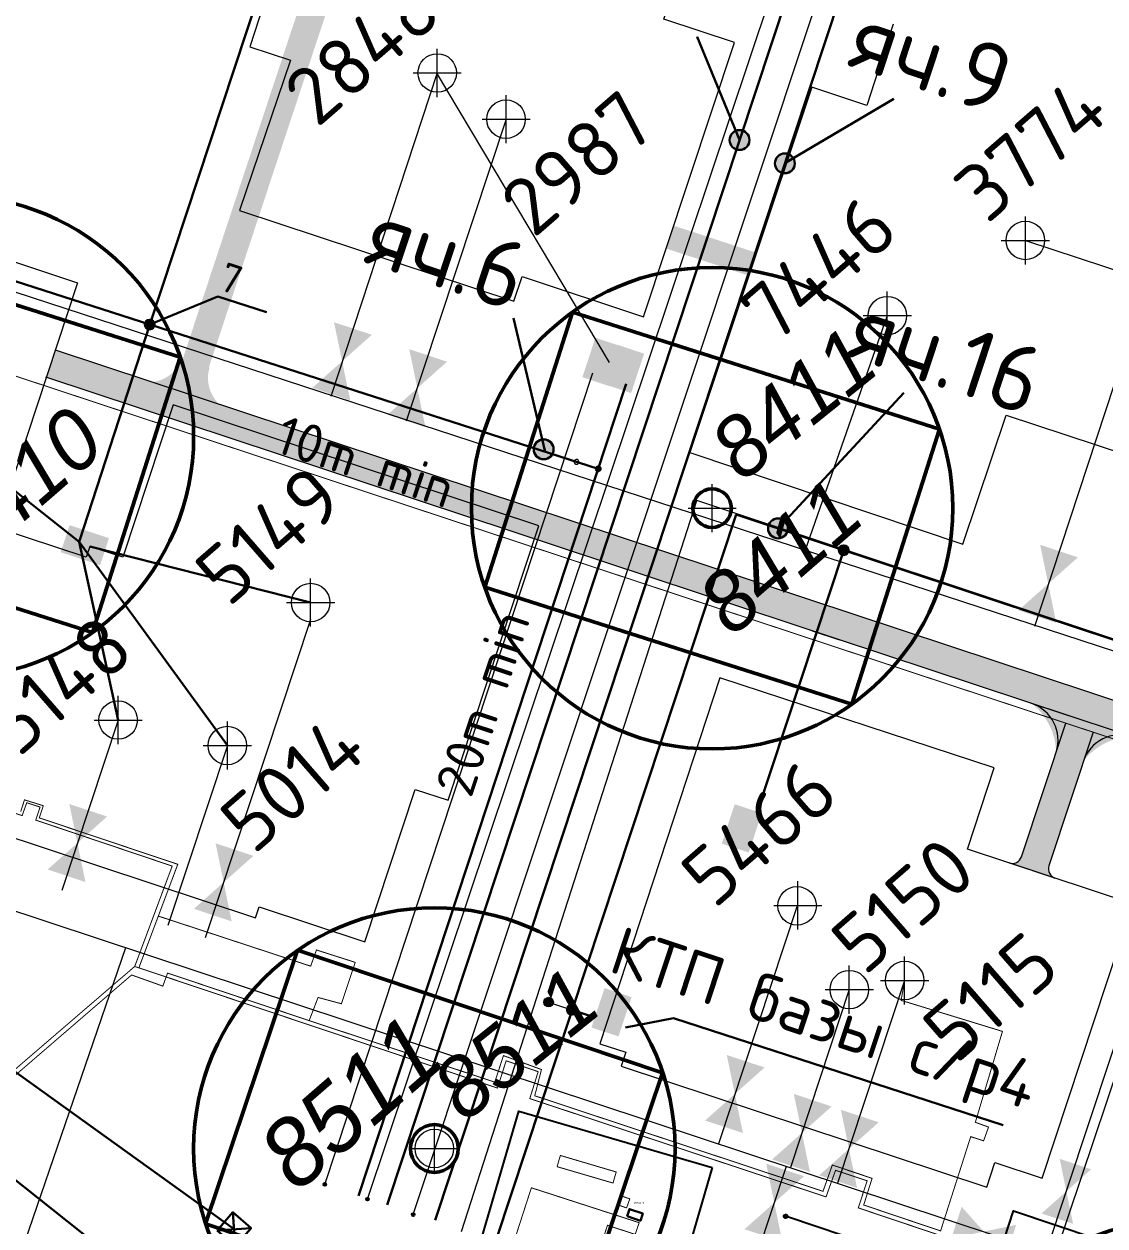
# Model space of a CAD drawing. Header units: millimetres. Extents: x 519 to 9564855, y -810 to 5021775.
# Drawn here: x 9541739.8 to 9541964.3, y 4998016.9 to 4998266.6 of the extents above; entities that cross this region are included whole.
import ezdxf

# ---------------------------------------------------------------- set-up
doc = ezdxf.new("R2010")
doc.units = ezdxf.units.MM
doc.header["$LTSCALE"] = 2
doc.header["$MEASUREMENT"] = 0
doc.header["$PDMODE"] = 2
doc.header["$PDSIZE"] = 5
doc.linetypes.add('1', pattern=[0])
for name, color, linetype, lineweight in [('200 скв. на 2010 год', 61, 'Continuous', 0), ('PPLINE_GAS', 4, 'GAS_LINE', 30), ('Stage 11.Object 2.Frame&Text', 26, 'Continuous', 53), ('WELLS(drilled after 2000y)', 6, 'Continuous', 40), ('Скважины на 2022 год', 60, 'Continuous', 13), ('Скважины на 2026', 222, 'Continuous', 50), ('Скважины на 2026 доп.', 222, 'Continuous', 50), ('точка', 252, 'Continuous', 9), ('Электро', 1, 'Continuous', 30), ('Электроснаб', 1, 'Continuous', 18), ('Электроснабжене', 1, 'Continuous', 18)]:
    doc.layers.add(name, color=color, linetype=linetype, lineweight=lineweight)
for name, color, linetype in [('Existing roads', 41, 'Continuous'), ('new 100 wells', 131, 'Continuous'), ('OilColl&Flowlines', 3, 'Continuous'), ('Stage 12 wells.Text&Frame', 52, 'Continuous'), ('Stage8 wlls text', 7, 'Continuous'), ('ВЛ', 1, 'Continuous'), ('Газ', 4, 'GAS_LINE'), ('Оборудование', 250, 'Continuous'), ('ограждение', 55, 'Continuous'), ('ситуация', 7, 'Continuous'), ('Скважины - Конфликты наземки', 92, 'Continuous'), ('Скважины на 2013 год.', 21, '1'), ('Скважины на 2015 год', 7, 'Continuous')]:
    doc.layers.add(name, color=color, linetype=linetype)
doc.styles.add('92051501$0$STANDARD', font='simplex.shx')
doc.styles.add('Elect', font='isocpeur.ttf')
doc.styles.add('GeoApp', font='', dxfattribs={"height": 1})
doc.styles.add('Line_GUGK', font='')
doc.styles.get("Standard").update_dxf_attribs({"font": 'isocpeur.ttf', "width": 0.5})
doc.styles.add('style1', font='italicc.shx', dxfattribs={"height": 0.5})
doc.styles.get('GeoApp').set_extended_font_data('D431', italic=True)
doc.styles.get('Line_GUGK').set_extended_font_data('Bm431', italic=True)
doc.linetypes.add('FENCELINE1', pattern='A,6.35,-2.54,[133,ltypeshp.shx,S=2.54,R=0,X=-2.54,Y=0],-2.54,25.4', length=36.83)
doc.linetypes.add('g5_121_g', pattern='A,4,-0.4,["Г",GeoApp,S=1,R=0,X=0,Y=-0.5],-1.2,12', length=17.6)
doc.linetypes.add('GAS_LINE', pattern='A,0.5,-0.2,["G",92051501$0$STANDARD,S=0.1,R=0,X=-0.1,Y=-0.05],-0.05', length=0.75)
doc.linetypes.add('WTR_LINE', pattern='A,0.5,-0.2,["W",92051501$0$STANDARD,S=0.1,R=0,X=-0.1,Y=-0.05],-0.05', length=0.75)

# ---------------------------------------------------------------- blocks, each defined once
blk = doc.blocks.new('92051501$0$VALVE')
at = {"layer": 'OilColl&Flowlines'}
for points in [[(-5.97, -3.45), (-5.97, 3.45), (0, 0)], [(5.97, -3.45), (0, 0), (5.97, 3.45)]]:
    blk.add_solid(points, dxfattribs=at)
blk = doc.blocks.new('41')
at = {"color": 0, "linetype": 'Continuous'}
for p, q in [((-0.5, 0), (-0.48, 0.13)), ((-0.48, -0.13), (-0.5, 0)), ((-0.48, 0.13), (-0.43, 0.25)), ((-0.43, 0.25), (-0.35, 0.35)), ((-0.35, 0.35), (-0.25, 0.43)), ((-0.25, 0.43), (-0.13, 0.48)), ((-0.13, 0.48), (0, 0.5)), ((0, 0.5), (0.13, 0.48)), ((0.13, 0.48), (0.25, 0.43)), ((0.25, 0.43), (0.35, 0.35)), ((0.35, 0.35), (0.43, 0.25)), ((0.43, 0.25), (0.48, 0.13)), ((0.48, 0.13), (0.5, 0)), ((0.5, 0), (0.48, -0.13)), ((-0.43, -0.25), (-0.48, -0.13)), ((-0.35, -0.35), (-0.43, -0.25)), ((-0.25, -0.43), (-0.35, -0.35)), ((-0.13, -0.48), (-0.25, -0.43)), ((0, -0.5), (-0.13, -0.48)), ((0.13, -0.48), (0, -0.5)), ((0.25, -0.43), (0.13, -0.48)), ((0.35, -0.35), (0.25, -0.43)), ((0.43, -0.25), (0.35, -0.35)), ((0.48, -0.13), (0.43, -0.25))]:
    blk.add_line(p, q, dxfattribs=at)

msp = doc.modelspace()

# ---------------------------------------------------------------- hatches: boundary and pattern name
at = {"layer": 'Existing roads', "lineweight": 0}
h = msp.add_hatch(color=256, dxfattribs=at)
edge = h.paths.add_edge_path(flags=16)
edge.add_line((9542915.00048, 4997805.77889), (9542915.82838, 4997805.50495))
edge = h.paths.add_edge_path(flags=16)
edge.add_line((9542915.0804, 4997806.02041), (9542916.50414, 4997805.54932))
edge = h.paths.add_edge_path(flags=17)
edge.add_line((9542915.16031, 4997806.26193), (9542916.96364, 4997805.66524))
edge = h.paths.add_edge_path(flags=17)
edge.add_line((9542915.24023, 4997806.50345), (9542917.32836, 4997805.81252))
edge = h.paths.add_edge_path(flags=17)
edge.add_line((9542915.32014, 4997806.74496), (9542917.63357, 4997805.97949))
edge = h.paths.add_edge_path(flags=17)
edge.add_line((9542915.40006, 4997806.98648), (9542917.89543, 4997806.16081))
edge = h.paths.add_edge_path(flags=17)
edge.add_line((9542915.47997, 4997807.228), (9542918.12293, 4997806.3535))
edge = h.paths.add_edge_path(flags=17)
edge.add_line((9542915.55988, 4997807.46952), (9542918.32156, 4997806.55573))
edge = h.paths.add_edge_path(flags=17)
edge.add_line((9542915.6398, 4997807.71104), (9542918.49494, 4997806.76633))
edge = h.paths.add_edge_path(flags=17)
edge.add_line((9542915.71971, 4997807.95256), (9542918.64549, 4997806.98447))
edge = h.paths.add_edge_path(flags=17)
edge.add_line((9542915.79963, 4997808.19408), (9542918.77483, 4997807.20964))
edge = h.paths.add_edge_path(flags=17)
edge.add_line((9542915.87954, 4997808.4356), (9542918.88401, 4997807.44147))
edge = h.paths.add_edge_path(flags=17)
edge.add_line((9542916.09053, 4997811.84928), (9542916.91843, 4997811.57535))
edge = h.paths.add_edge_path(flags=17)
edge.add_line((9542915.41477, 4997811.80492), (9542916.83851, 4997811.33383))
edge = h.paths.add_edge_path(flags=17)
edge.add_line((9542914.95527, 4997811.689), (9542916.7586, 4997811.09231))
edge = h.paths.add_edge_path(flags=16)
edge.add_line((9542914.59055, 4997811.54171), (9542916.67869, 4997810.85079))
edge = h.paths.add_edge_path(flags=17)
edge.add_line((9542914.28535, 4997811.37474), (9542916.59877, 4997810.60927))
edge = h.paths.add_edge_path(flags=16)
edge.add_line((9542914.02348, 4997811.19343), (9542916.51886, 4997810.36775))
edge = h.paths.add_edge_path(flags=16)
edge.add_line((9542913.79599, 4997811.00074), (9542916.43894, 4997810.12623))
edge = h.paths.add_edge_path(flags=16)
edge.add_line((9542913.59735, 4997810.7985), (9542916.35903, 4997809.88471))
edge = h.paths.add_edge_path(flags=17)
edge.add_line((9542913.42397, 4997810.58791), (9542916.27911, 4997809.64319))
edge = h.paths.add_edge_path(flags=17)
edge.add_line((9542913.27342, 4997810.36976), (9542916.1992, 4997809.40167))
edge = h.paths.add_edge_path(flags=17)
edge.add_line((9542913.14408, 4997810.1446), (9542916.11928, 4997809.16016))
edge = h.paths.add_edge_path(flags=17)
edge.add_line((9542913.0349, 4997809.91276), (9542916.03937, 4997808.91864))
edge = h.paths.add_edge_path(flags=16)
edge.add_line((9542912.9453, 4997809.67445), (9542918.97361, 4997807.67979))
edge = h.paths.add_edge_path(flags=0)
edge.add_line((9542912.9453, 4997809.67445), (9542918.97361, 4997807.67979))
edge = h.paths.add_edge_path(flags=17)
edge.add_line((9542916.95679, 4997811.69128), (9542914.96213, 4997805.66296))
edge = h.paths.add_edge_path()
edge.add_arc((9542915.95946, 4997808.67712), 3.17487, 0, 360)
h.paths.add_polyline_path([(9541621.30331, 4998240.21534), (9541619.40682, 4998234.52294), (9541668.34915, 4998218.3288), (9541670.24564, 4998224.02121)])
edge = h.paths.add_edge_path()
edge.add_line((9541543.45632, 4998259.65358), (9541545.35281, 4998265.34598))
edge.add_line((9541545.35281, 4998265.34598), (9539882.1273, 4998815.67717))
edge.add_arc((9539884.64036, 4998823.2722), 8, 161.691556, 251.691556, ccw=False)
edge.add_line((9539877.04533, 4998825.78526), (9539870.13442, 4998804.89892))
edge.add_arc((9539877.72945, 4998802.38586), 8, 71.691556, 161.691556, ccw=False)
edge.add_line((9539880.24251, 4998809.9809), (9541543.45632, 4998259.65358))
h.paths.add_polyline_path([(9542731.24197, 4997866.63683), (9542733.13846, 4997872.32923), (9541746.19614, 4998198.89057), (9541744.29964, 4998193.19816)])
edge = h.paths.add_edge_path()
edge.add_line((9542910.0184, 4997814.64503), (9542909.36398, 4997812.66899))
edge.add_line((9542909.36398, 4997812.66899), (9542916.00503, 4997810.46964))
edge.add_arc((9542908.97287, 4997822.57537), 14, 300.1520949, 341.6915561)
edge.add_line((9542922.26418, 4997818.17752), (9542982.04609, 4997998.85197))
edge.add_arc((9542983.94484, 4997998.22371), 2, 71.691556, 161.6915561, ccw=False)
edge.add_line((9542984.57311, 4998000.12246), (9542975.07709, 4998003.26452))
edge.add_arc((9542974.44884, 4998001.36581), 1.99996, -18.3072492, 71.6915562, ccw=False)
edge.add_line((9542976.34757, 4998000.73759), (9542916.56564, 4997820.06306))
edge.add_arc((9542908.97061, 4997822.57612), 8, 277.5258796, 341.691556, ccw=False)
h.paths.add_polyline_path([(9542831.9304, 4997833.32085), (9542833.8167, 4997839.01663), (9542809.08896, 4997847.19859), (9542807.19247, 4997841.50618)])
h = msp.add_hatch(color=256, dxfattribs=at)
h.paths.add_polyline_path([(9541621.30331, 4998240.21534), (9541619.40682, 4998234.52294), (9541668.34915, 4998218.3288), (9541670.24564, 4998224.02121)])
edge = h.paths.add_edge_path()
edge.add_line((9541543.45632, 4998259.65358), (9541545.35281, 4998265.34598))
edge.add_line((9541545.35281, 4998265.34598), (9539882.1273, 4998815.67717))
edge.add_arc((9539884.64036, 4998823.2722), 8, 161.691556, 251.6915561, ccw=False)
edge.add_line((9539877.04533, 4998825.78526), (9539870.13442, 4998804.89892))
edge.add_arc((9539877.72945, 4998802.38586), 8, 71.6915559, 161.691556, ccw=False)
edge.add_line((9539880.24251, 4998809.9809), (9541543.45632, 4998259.65358))
h.paths.add_polyline_path([(9542731.24197, 4997866.63683), (9542733.13846, 4997872.32923), (9541746.19614, 4998198.89057), (9541744.29964, 4998193.19816)])
edge = h.paths.add_edge_path()
edge.add_line((9542974.97868, 4997977.49268), (9542969.28014, 4997979.37822))
edge.add_line((9542969.28014, 4997979.37822), (9542916.56564, 4997820.06306))
edge.add_arc((9542908.97061, 4997822.57612), 8, 251.691556, 341.691556, ccw=False)
edge.add_line((9542906.45755, 4997814.98109), (9542809.08896, 4997847.19859))
edge.add_line((9542809.08896, 4997847.19859), (9542807.19247, 4997841.50618))
edge.add_line((9542807.19247, 4997841.50618), (9542904.57502, 4997809.28406))
edge.add_arc((9542908.97287, 4997822.57537), 14, 251.691556, 341.6915561)
edge.add_line((9542922.26418, 4997818.17752), (9542974.97868, 4997977.49268))
msp.add_hatch(color=256, dxfattribs=at).paths.add_polyline_path([(9541783.11889, 4998185.92781, -0.406846034), (9541778.2974, 4998195.22385), (9541772.59659, 4998197.11014, -0.406846034), (9541763.18193, 4998192.52459)])
h = msp.add_hatch(color=256, dxfattribs=at)
edge = h.paths.add_edge_path()
edge.add_line((9541944.42838, 4998092.32263), (9541953.92439, 4998089.18057))
edge.add_arc((9541954.60417, 4998091.11387), 2.04932, 177.1038114, 250.6276429, ccw=False)
edge.add_line((9541952.55746, 4998091.21741), (9541959.84827, 4998113.45047))
edge.add_arc((9541970.0886, 4998105.7148), 12.83375, 90.7911579, 142.9321598, ccw=False)
edge.add_line((9541969.9114, 4998118.54732), (9541949.02279, 4998125.45898))
edge.add_arc((9541941.01294, 4998115.04234), 13.14018, 1.2818549, 52.4415921, ccw=False)
edge.add_line((9541954.14982, 4998115.3363), (9541946.74593, 4998093.11082))
edge.add_arc((9541945.05621, 4998094.2779), 2.05359, 252.1983936, 325.3673813, ccw=False)
at = {"layer": 'ситуация'}
msp.add_hatch(color=256, dxfattribs=at).paths.add_polyline_path([(9541802.29629, 4998025.53911, 1), (9541802.2398, 4998025.5393, 1)])
at = {"layer": 'Электро'}
h = msp.add_hatch(color=256, dxfattribs=at)
edge = h.paths.add_edge_path()
edge.add_arc((9541888.40049, 4998242.46697), 2.06767, 0, 360)
h = msp.add_hatch(color=256, dxfattribs=at)
edge = h.paths.add_edge_path()
edge.add_arc((9541897.81793, 4998237.62056), 2.06767, 0, 360)
h = msp.add_hatch(color=256, dxfattribs=at)
edge = h.paths.add_edge_path()
edge.add_arc((9541765.86577, 4998204.14707), 1, 0, 360)
for points in [[(9541860.26491, 4998191.77261), (9541865.87714, 4998189.91562), (9541868.58437, 4998198.09748), (9541862.97213, 4998199.95447)], [(9541884.70021, 4998096.32728), (9541890.31244, 4998094.47029), (9541893.01967, 4998102.65215), (9541887.40744, 4998104.50914)], [(9541857.64476, 4998058.128), (9541863.25699, 4998056.27102), (9541865.96422, 4998064.45288), (9541860.35199, 4998066.30986)]]:
    msp.add_hatch(color=256, dxfattribs=at).paths.add_polyline_path(points)
h = msp.add_hatch(color=256, dxfattribs=at)
edge = h.paths.add_edge_path()
edge.add_arc((9541847.71456, 4998178.23236), 2.06767, 0, 360)
h = msp.add_hatch(color=256, dxfattribs=at)
edge = h.paths.add_edge_path()
edge.add_arc((9541896.39145, 4998161.80331), 2.06767, 0, 360)
at = {"layer": 'Электро', "ltscale": 0.5}
msp.add_hatch(color=256, dxfattribs=at).paths.add_polyline_path([(9541755.5585, 4998154.1574), (9541757.41549, 4998159.76964), (9541749.23363, 4998162.47686), (9541747.37664, 4998156.86463)])
at = {"layer": 'Электро'}
h = msp.add_hatch(color=256, dxfattribs=at)
edge = h.paths.add_edge_path()
edge.add_arc((9541910.03132, 4998157.27035), 1, 0, 360)
h = msp.add_hatch(color=256, dxfattribs=at)
edge = h.paths.add_edge_path()
edge.add_arc((9541853.5957, 4998061.83597), 1, 0, 360)
at = {"layer": 'Электроснаб', "lineweight": 0}
h = msp.add_hatch(color=1, dxfattribs=at)
edge = h.paths.add_edge_path()
edge.add_arc((9541888.40049, 4998242.46697), 2.06767, 0, 360)
h = msp.add_hatch(color=1, dxfattribs=at)
edge = h.paths.add_edge_path()
edge.add_arc((9541897.81793, 4998237.62056), 2.06767, 0, 360)
h = msp.add_hatch(color=1, dxfattribs=at)
edge = h.paths.add_edge_path()
edge.add_arc((9541765.86577, 4998204.14707), 1, 0, 360)
for points in [[(9541855.74478, 4998193.21345), (9541861.35702, 4998191.35647), (9541864.06425, 4998199.53833), (9541858.45201, 4998201.39531)], [(9541884.70021, 4998096.32728), (9541890.31244, 4998094.47029), (9541893.01967, 4998102.65215), (9541887.40744, 4998104.50914)], [(9541857.64476, 4998058.128), (9541863.25699, 4998056.27102), (9541865.96422, 4998064.45288), (9541860.35199, 4998066.30986)]]:
    msp.add_hatch(color=1, dxfattribs=at).paths.add_polyline_path(points)
h = msp.add_hatch(color=1, dxfattribs=at)
edge = h.paths.add_edge_path()
edge.add_arc((9541847.71456, 4998178.23236), 2.06767, 0, 360)
h = msp.add_hatch(color=1, dxfattribs=at)
edge = h.paths.add_edge_path()
edge.add_arc((9541896.39145, 4998161.80331), 2.06767, 0, 360)
at = {"layer": 'Электроснаб', "lineweight": 0, "ltscale": 0.5}
msp.add_hatch(color=1, dxfattribs=at).paths.add_polyline_path([(9541755.5585, 4998154.1574), (9541757.41549, 4998159.76964), (9541749.23363, 4998162.47686), (9541747.37664, 4998156.86463)])
at = {"layer": 'Электроснаб', "lineweight": 0}
h = msp.add_hatch(color=1, dxfattribs=at)
edge = h.paths.add_edge_path()
edge.add_arc((9541910.03132, 4998157.27035), 1, 0, 360)
h = msp.add_hatch(color=1, dxfattribs=at)
edge = h.paths.add_edge_path()
edge.add_arc((9541848.72401, 4998063.40155), 1, 0, 360)
at = {"layer": 'Электроснабжене', "lineweight": 0}
h = msp.add_hatch(color=1, dxfattribs=at)
edge = h.paths.add_edge_path()
edge.add_arc((9541888.40049, 4998242.46697), 2.06767, 0, 360)
h = msp.add_hatch(color=1, dxfattribs=at)
edge = h.paths.add_edge_path()
edge.add_arc((9541897.81793, 4998237.62056), 2.06767, 0, 360)
h = msp.add_hatch(color=1, dxfattribs=at)
edge = h.paths.add_edge_path()
edge.add_arc((9541765.86577, 4998204.14707), 1, 0, 360)
for points in [[(9541855.74478, 4998193.21345), (9541861.35702, 4998191.35647), (9541864.06425, 4998199.53833), (9541858.45201, 4998201.39531)], [(9541884.70021, 4998096.32728), (9541890.31244, 4998094.47029), (9541893.01967, 4998102.65215), (9541887.40744, 4998104.50914)], [(9541857.64476, 4998058.128), (9541863.25699, 4998056.27102), (9541865.96422, 4998064.45288), (9541860.35199, 4998066.30986)]]:
    msp.add_hatch(color=1, dxfattribs=at).paths.add_polyline_path(points)
h = msp.add_hatch(color=1, dxfattribs=at)
edge = h.paths.add_edge_path()
edge.add_arc((9541847.71456, 4998178.23236), 2.06767, 0, 360)
h = msp.add_hatch(color=1, dxfattribs=at)
edge = h.paths.add_edge_path()
edge.add_arc((9541896.39145, 4998161.80331), 2.06767, 0, 360)
at = {"layer": 'Электроснабжене', "lineweight": 0, "ltscale": 0.5}
msp.add_hatch(color=1, dxfattribs=at).paths.add_polyline_path([(9541755.5585, 4998154.1574), (9541757.41549, 4998159.76964), (9541749.23363, 4998162.47686), (9541747.37664, 4998156.86463)])
at = {"layer": 'Электроснабжене', "lineweight": 0}
h = msp.add_hatch(color=1, dxfattribs=at)
edge = h.paths.add_edge_path()
edge.add_arc((9541910.03132, 4998157.27035), 1, 0, 360)
h = msp.add_hatch(color=1, dxfattribs=at)
edge = h.paths.add_edge_path()
edge.add_arc((9541848.72401, 4998063.40155), 1, 0, 360)

# ---------------------------------------------------------------- linework, layer by layer
at = {"color": 5, "linetype": 'WTR_LINE', "lineweight": 0, "ltscale": 20, "const_width": 0.2}
msp.add_lwpolyline([(9540467.06099, 4998613.38589), (9542159.40868, 4998054.19781), (9542106.63165, 4997892.59541)], dxfattribs=at)
at = {"layer": '200 скв. на 2010 год', "linetype": 'ByBlock', "lineweight": 0, "ltscale": 80}
msp.add_line((9541903.49116, 4998140.52457), (9541909.1897, 4998138.63903), dxfattribs=at)
at = {"layer": 'Existing roads', "color": 3, "linetype": 'ByBlock', "lineweight": 0, "ltscale": 80}
for p, q in [((9541825.6, 4998256.4), (9541803.48112, 4998189.20591)), ((9541839.9, 4998246.8), (9541819.1484, 4998184.08397)), ((9541971.5, 4998207.8), (9541949.64869, 4998141.42082)), ((9541782, 4998116.7), (9541769.62694, 4998079.30581)), ((9541728.40921, 4997979.97728), (9541760.87956, 4998074.72339)), ((9541922.7, 4998067.9), (9541908.76664, 4998025.79023))]:
    msp.add_line(p, q, dxfattribs=at)
at = {"layer": 'Existing roads', "lineweight": 0}
for p, q in [((9541969.95636, 4998118.53244), (9541949.06775, 4998125.4441)), ((9541953.92439, 4998089.18057), (9541944.42838, 4998092.32263))]:
    msp.add_line(p, q, dxfattribs=at)
at = {"layer": 'Existing roads', "lineweight": 0, "flags": 128}
for points, const_width in [([(9541775.45219, 4998196.13159), (9541835.35665, 4998377.17644)], 5.7), ([(9541873.94367, 4998222.30221), (9541891.04951, 4998216.70792)], 5)]:
    msp.add_lwpolyline(points, dxfattribs=dict(at, const_width=const_width))
for points in [[(9541746.19614, 4998198.89057), (9542733.13846, 4997872.32923)], [(9542731.24197, 4997866.63683), (9541744.29964, 4998193.19816)]]:
    msp.add_lwpolyline(points, dxfattribs=at)
for points in [[(9541944.42838, 4998092.32263, 0.414213562), (9541946.9554, 4998093.59313), (9541956.15006, 4998121.38148)], [(9541961.8486, 4998119.49594), (9541952.65391, 4998091.7075, 0.414207454), (9541953.92439, 4998089.18057)]]:
    msp.add_lwpolyline(points, format="xyb", dxfattribs=at)
at = {"layer": 'Existing roads', "lineweight": 0}
for centre, start, end in [((9541946.55469, 4998117.84907), 341.691556, 71.691556), ((9541967.4433, 4998110.93741), 71.6915561, 161.691556)]:
    msp.add_arc(centre, 8, start, end, dxfattribs=at)
at = {"layer": 'new 100 wells', "color": 0, "linetype": 'ByBlock', "lineweight": 0}
for points in [[(9541752.68859, 4998155.79976), (9541733.91002, 4998162.01324)], [(9541728.71328, 4998156.94548), (9541711.88202, 4998106.0776), (9541787.86254, 4998080.93702), (9541788.61141, 4998083.20025)]]:
    msp.add_lwpolyline(points, dxfattribs=at)
msp.add_circle((9541759.3, 4998122), 4, dxfattribs=at)
msp.add_point((9541759.3, 4998122), dxfattribs=at)
at = {"layer": 'OilColl&Flowlines', "lineweight": 0}
for p, q in [((9540842.41777, 4998378.62576), (9542254.31336, 4997911.45509)), ((9541952.10881, 4998011.4491), (9542072.5806, 4998375.54211)), ((9541799.30262, 4998142.90274), (9541777.40769, 4998076.73131)), ((9541759.3, 4998122), (9541747.58633, 4998086.59865)), ((9541911.2, 4998066), (9541898.96809, 4998029.0324))]:
    msp.add_line(p, q, dxfattribs=at)
for points in [[(9541812.01672, 4998202.01948, 0), (9541805.8367, 4998196.51491, 0), (9541804.15961, 4998204.61925, 0)], [(9541827.64373, 4998196.43, 0), (9541821.46371, 4998190.92544, 0), (9541819.78662, 4998199.02978, 0)], [(9541807.51378, 4998188.41057, 0), (9541799.65667, 4998191.01034, 0), (9541805.8367, 4998196.51491, 0)], [(9541823.14079, 4998182.82109, 0), (9541815.28368, 4998185.42087, 0), (9541821.46371, 4998190.92544, 0)], [(9541958.69901, 4998155.79118), (9541952.51899, 4998150.28662), (9541950.8419, 4998158.39096)], [(9541954.19607, 4998142.18228), (9541946.33896, 4998144.78205), (9541952.51899, 4998150.28662)], [(9541757.02587, 4998101.95421), (9541750.84585, 4998096.44965), (9541749.16877, 4998104.55399)], [(9541752.52293, 4998088.34531), (9541744.66583, 4998090.94508), (9541750.84585, 4998096.44965)], [(9541787.41042, 4998093.78896), (9541781.2304, 4998088.2844), (9541779.55331, 4998096.38874)], [(9541782.90748, 4998080.18006), (9541775.05037, 4998082.77983), (9541781.2304, 4998088.2844)], [(9541893.60322, 4998049.82573), (9541887.4232, 4998044.32116), (9541885.74612, 4998052.4255)], [(9541889.10028, 4998036.21682), (9541881.24318, 4998038.8166), (9541887.4232, 4998044.32116)], [(9541907.53018, 4998041.73612), (9541901.35016, 4998036.23155), (9541899.67308, 4998044.33589)], [(9541917.31241, 4998038.44461), (9541911.13238, 4998032.94004), (9541909.4553, 4998041.04438)], [(9541903.02724, 4998028.12721), (9541895.17013, 4998030.72699), (9541901.35016, 4998036.23155)], [(9541912.80947, 4998024.8357), (9541904.95236, 4998027.43547), (9541911.13238, 4998032.94004)], [(9541954.89676, 4998030.85229), (9541961.44435, 4998028.68581), (9541956.29433, 4998024.09867)], [(9541901.80085, 4998027.2435), (9541895.62082, 4998021.73893), (9541893.94374, 4998029.84327)], [(9541957.6919, 4998017.34506), (9541951.14431, 4998019.51153), (9541956.29433, 4998024.09867)], [(9541897.29791, 4998013.63459), (9541889.4408, 4998016.23436), (9541895.62082, 4998021.73893)]]:
    msp.add_solid(points, dxfattribs=at)
at = {"layer": 'PPLINE_GAS', "color": 4, "linetype": 'GAS_LINE', "lineweight": 0, "ltscale": 25}
msp.add_line((9542091.36678, 4998420.58592), (9541951.37597, 4998003.12532, 0.03462), dxfattribs=at)
at = {"layer": 'PPLINE_GAS', "linetype": 'g5_121_g', "lineweight": -2, "const_width": 0.2}
msp.add_lwpolyline([(9537831.81227, 4999146.8258), (9537916.7796, 4999124.87094), (9539818.92763, 4998812.07021), (9541254.47752, 4998655.71676), (9542078.75562, 4998382.97871), (9541951.37597, 4998003.12532)], dxfattribs=at)
at = {"layer": 'Stage 11.Object 2.Frame&Text', "color": 0, "linetype": 'ByBlock', "lineweight": 0}
msp.add_lwpolyline([(9541843.21308, 4998214.09161), (9541868.46255, 4998205.73701), (9541887.31798, 4998262.72241), (9541872.66937, 4998267.56937)], dxfattribs=at)
msp.add_circle((9541839.9, 4998246.8), 4, dxfattribs=at)
msp.add_point((9541839.9, 4998246.8), dxfattribs=at)
at = {"layer": 'Stage 12 wells.Text&Frame', "color": 0, "linetype": 'ByBlock', "lineweight": 0}
for points in [[(9541795.14195, 4998259.08188), (9541795.14195, 4998259.08188), (9541795.14195, 4998259.08188), (9541784.53701, 4998227.83745), (9541841.52241, 4998208.98202), (9541843.21308, 4998214.09161)], [(9541943.81176, 4998185.34938), (9542000.06255, 4998166.73701), (9542018.91798, 4998223.72241), (9542013.98657, 4998225.35412)], [(9541788.61141, 4998083.20025), (9541810.56255, 4998075.93701), (9541821.03768, 4998107.59524)], [(9541941.46399, 4998030.07918), (9541951.26255, 4998026.83701), (9541970.11798, 4998083.82241), (9541935.7865, 4998095.18207)]]:
    msp.add_lwpolyline(points, dxfattribs=at)
at = {"layer": 'Stage 12 wells.Text&Frame', "color": 0, "lineweight": 0}
msp.add_lwpolyline([(9541760.26232, 4998155.80476), (9541753.43745, 4998158.06299), (9541752.68859, 4998155.79976)], dxfattribs=at)
at = {"layer": 'Stage 12 wells.Text&Frame', "color": 0, "linetype": 'ByBlock', "lineweight": 0}
for centre in [(9541825.6, 4998256.4), (9541782, 4998116.7), (9541922.7, 4998067.9)]:
    msp.add_circle(centre, 4, dxfattribs=at)
for p in [(9541825.6, 4998256.4), (9541782, 4998116.7), (9541922.7, 4998067.9)]:
    msp.add_point(p, dxfattribs=at)
at = {"layer": 'Stage8 wlls text', "color": 0, "linetype": 'ByBlock', "lineweight": 0}
msp.add_lwpolyline([(9541821.03768, 4998107.59524), (9541827.86254, 4998105.33702), (9541846.71798, 4998162.32241), (9541770.73745, 4998187.46299), (9541760.26232, 4998155.80476)], dxfattribs=at)
msp.add_circle((9541799.3, 4998146.4), 4, dxfattribs=at)
msp.add_point((9541799.3, 4998146.4), dxfattribs=at)
at = {"layer": 'WELLS(drilled after 2000y)', "color": 6, "lineweight": 0, "const_width": 0.2}
for points in [[(9541762.758, 4998070.816), (9541770.544, 4998091.663), (9541742.195, 4998101.209), (9541743.08601, 4998103.92181), (9541740.327, 4998104.828), (9541739.378, 4998102.155), (9541699.05, 4998115.529), (9541699.94697, 4998118.40061), (9541697.09, 4998119.293), (9541696.23, 4998116.636), (9541656.34, 4998129.852), (9541657.20402, 4998132.65659), (9541654.343, 4998133.538), (9541653.481, 4998130.843), (9541623.169, 4998140.891), (9541625.93, 4998149.407), (9541628.191, 4998148.762), (9541629.967, 4998154.328), (9541630.33294, 4998156.25028), (9541628.39278, 4998156.73587)], [(9541739.06302, 4998102.97554), (9541739.86478, 4998105.41833), (9541743.76501, 4998104.20006), (9541742.93619, 4998101.67659), (9541771.70067, 4998092.02977), (9541763.61751, 4998070.52788), (9541762.758, 4998070.816), (9541838.115, 4998045.555), (9541839.912, 4998051.22), (9541846.567, 4998048.958), (9541844.826, 4998043.367), (9541906.37, 4998022.946), (9541908.342, 4998028.467), (9541914.905, 4998026.299), (9541913.071, 4998020.665), (9541980.668, 4997997.94)], [(9541930.16565, 4998015.88339), (9541936.425, 4998035.465), (9541939.10286, 4998034.58779), (9541940.12595, 4998037.4569), (9541937.384, 4998038.438), (9541943.018, 4998057.329), (9541921.959, 4998063.772), (9541922.7, 4998067.9), (9541921.959, 4998063.772), (9541943.018, 4998057.329), (9541937.384, 4998038.438), (9541940.12595, 4998037.4569), (9541939.10286, 4998034.58779), (9541936.425, 4998035.465), (9541930.16565, 4998015.88339), (9541914.193, 4998021.264), (9541915.934, 4998026.808), (9541907.678, 4998029.567), (9541905.739, 4998024.112), (9541845.856, 4998043.956), (9541847.249, 4998049.403), (9541839.357, 4998052.295), (9541837.551, 4998046.787), (9541798.994, 4998059.563), (9541800.842, 4998064.375), (9541805.698, 4998063.068), (9541808.552, 4998071.669), (9541800.506, 4998074.238), (9541799.309, 4998070.876), (9541767.65909, 4998081.27882), (9541767.65909, 4998081.27882), (9541767.65909, 4998081.27882), (9541767.65909, 4998081.27882), (9541767.65909, 4998081.27882), (9541767.65909, 4998081.27882), (9541767.65909, 4998081.27882), (9541767.65909, 4998081.27882)], [(9541762.758, 4998070.816), (9541711.998, 4998027.151)], [(9541798.994, 4998059.563), (9541769.581, 4998069.445), (9541768.59489, 4998066.73087), (9541762.104, 4998069.047), (9541711.999, 4998025.853), (9541708.039, 4998030.409), (9541702.667, 4998025.675), (9541706.554, 4998021.151), (9541683.59, 4998001.299), (9541697.875, 4997984.635), (9541686.974, 4997953.606), (9541689.797, 4997952.485), (9541688.783, 4997949.778), (9541686.02881, 4997950.78203), (9541681.951, 4997939.596), (9541676.09827, 4997935.90278)]]:
    msp.add_lwpolyline(points, dxfattribs=at)
at = {"layer": 'WELLS(drilled after 2000y)', "color": 0, "linetype": 'ByBlock', "lineweight": 0}
msp.add_lwpolyline([(9541864.74506, 4998052.98813), (9541863.78202, 4998050.0776), (9541939.76254, 4998024.93702), (9541941.46399, 4998030.07918)], dxfattribs=at)
msp.add_circle((9541911.2, 4998066), 4, dxfattribs=at)
msp.add_point((9541911.2, 4998066), dxfattribs=at)
at = {"layer": 'ВЛ', "elevation": 16.48595, "flags": 128}
msp.add_lwpolyline([(9541921.56518, 4998010.97135), (9541898.3481, 4998018.78273)], dxfattribs=at)
at = {"layer": 'ВЛ'}
for centre in [(9541802.26805, 4998025.5392, 24.44713), (9541811.1418, 4998022.4791, 24.44713), (9541820.59833, 4998019.26245, 24.44713)]:
    msp.add_circle(centre, 0.3, dxfattribs=at)
msp.add_ellipse((9541897.99268, 4998018.90231, 20.7793), major_axis=(-0.26605, -0.26428), ratio=0.999999994, start_param=5.599621029, end_param=11.882806336, dxfattribs=at)
at = {"layer": 'Газ', "color": 4, "ltscale": 2, "elevation": 0.25497, "flags": 128}
msp.add_lwpolyline([(9541927.83851, 4997967.7155), (9541935.99596, 4997991.29436), (9541945.3219, 4998020.07059), (9541979.74862, 4998008.46612), (9541980.13422, 4998008.30749)], dxfattribs=at)
at = {"layer": 'Оборудование', "color": 0, "linetype": 'Continuous', "lineweight": 30, "elevation": 48.34623}
msp.add_lwpolyline([(9541865.04302, 4998018.9221), (9541867.79497, 4998018.00733), (9541868.28911, 4998019.52912), (9541865.52328, 4998020.40475), (9541865.04302, 4998018.9221)], dxfattribs=at)
at = {"layer": 'ограждение', "color": 252, "linetype": 'FENCELINE1', "ltscale": 0.01}
for points, elevation in [([(9541859.86753, 4997994.83449), (9541831.92194, 4998004.5546), (9541842.54142, 4998040.78951), (9541882.68623, 4998029.07599)], 0.1737), ([(9541882.68623, 4998029.07599), (9541871.55672, 4997990.78883), (9541867.08901, 4997992.30857)], -0.1608)]:
    msp.add_lwpolyline(points, dxfattribs=dict(at, elevation=elevation))
at = {"layer": 'ситуация', "color": 0, "linetype": 'ByBlock', "ltscale": 0.7, "const_width": 0.2}
for points, elevation in [([(9541850.49507, 4998029.2345), (9541851.18196, 4998031.55569), (9541862.78118, 4998028.12324), (9541862.10912, 4998025.82812), (9541850.49359, 4998029.22937)], 48.34623), ([(9541841.2112, 4998012.63735), (9541845.15374, 4998024.84384), (9541867.55179, 4998017.59297), (9541866.71479, 4998015.16989), (9541860.95573, 4998017.04974), (9541857.81895, 4998007.20642), (9541847.96958, 4998010.46221), (9541847.10826, 4998007.58224), (9541841.97203, 4998009.18927), (9541841.78208, 4998009.18927), (9541842.70041, 4998012.15893), (9541841.2112, 4998012.63735)], 24.44713), ([(9541864.937, 4998020.65098), (9541863.019, 4998021.34508), (9541863.68114, 4998023.21674), (9541865.60428, 4998022.53595), (9541864.92386, 4998020.65574)], 48.34623), ([(9541865.04302, 4998018.9221), (9541865.51341, 4998020.40788), (9541868.28249, 4998019.50872), (9541867.79497, 4998018.00733), (9541865.04302, 4998018.9221)], 48.34623)]:
    msp.add_lwpolyline(points, dxfattribs=dict(at, elevation=elevation))
at = {"layer": 'ситуация'}
for centre in [(9541802.26805, 4998025.5392, 24.44713), (9541811.1418, 4998022.4791, 24.44713), (9541820.59833, 4998019.26245, 24.44713)]:
    msp.add_circle(centre, 0.02824, dxfattribs=at)
at = {"layer": 'Скважины - Конфликты наземки', "linetype": 'ByBlock', "lineweight": 0}
for centre in [(9541882.7, 4998166), (9541825, 4998033)]:
    msp.add_circle(centre, 4, dxfattribs=at)
at = {"layer": 'Скважины - Конфликты наземки', "linetype": 'ByBlock', "lineweight": 0, "ltscale": 80}
for p in [(9541882.7, 4998166), (9541825, 4998033)]:
    msp.add_point(p, dxfattribs=at)
at = {"layer": 'Скважины на 2013 год.', "color": 3, "linetype": 'ByBlock', "lineweight": 0, "ltscale": 5}
for p, q in [((9541947.78098, 4998221.6132), (9542014.35914, 4998199.58369)), ((9541900.35663, 4998083.40893), (9541884.00286, 4998033.98412)), ((9541883.10246, 4997983.90559), (9541898.12627, 4998029.31094))]:
    msp.add_line(p, q, dxfattribs=at)
at = {"layer": 'Скважины на 2013 год.', "color": 0, "linetype": 'ByBlock', "lineweight": 0}
for points in [[(9541920.30661, 4998266.54128), (9541920.30661, 4998266.54128), (9541914.80913, 4998249.63123)], [(9541935.7865, 4998095.18207), (9541941.32371, 4998112.07422), (9541884.30874, 4998130.76361), (9541859.38955, 4998054.74365), (9541864.74506, 4998052.98813)]]:
    msp.add_lwpolyline(points, dxfattribs=at)
for centre in [(9541947.78098, 4998221.6132), (9541900.35663, 4998083.40893)]:
    msp.add_circle(centre, 4, dxfattribs=at)
for p in [(9541947.78098, 4998221.6132), (9541900.5, 4998083.5)]:
    msp.add_point(p, dxfattribs=at)
at = {"layer": 'Скважины на 2015 год', "color": 3, "linetype": 'ByBlock', "lineweight": 0, "ltscale": 5}
for p, q in [((9540937.16158, 4998472.42308), (9543594.09496, 4997604.63038, 0)), ((9541919.1, 4998206), (9541902.04616, 4998157.27788, 0))]:
    msp.add_line(p, q, dxfattribs=at)
at = {"layer": 'Скважины на 2015 год', "color": 0, "linetype": 'ByBlock', "lineweight": 0}
for points in [[(9541914.80913, 4998249.63123), (9541903.39271, 4998253.46492), (9541878.07047, 4998177.57519), (9541934.8045, 4998158.52653), (9541943.81176, 4998185.34938)], [(9541658.80088, 4998189.66923), (9541674.93743, 4998238.10383), (9541750.836, 4998212.81733), (9541734.01442, 4998161.9787)]]:
    msp.add_lwpolyline(points, dxfattribs=at)
msp.add_circle((9541919.1, 4998206), 4, dxfattribs=at)
msp.add_point((9541919.1, 4998206), dxfattribs=at)
at = {"layer": 'Скважины на 2022 год', "color": 0, "linetype": 'ByBlock', "lineweight": 0}
msp.add_lwpolyline([(9541872.66937, 4998267.56937), (9541881.31277, 4998294.17102), (9541805.22825, 4998318.89238), (9541786.68723, 4998261.82898), (9541795.14195, 4998259.08188)], dxfattribs=at)
at = {"layer": 'Скважины на 2026', "linetype": 'ByBlock', "ltscale": 50}
for points in [[(9541677.77913, 4998164.46257), (9541754.00178, 4998140.17044), (9541772.22087, 4998197.33743), (9541695.99822, 4998221.62956)], [(9541835.47913, 4998149.56257), (9541911.70178, 4998125.27044), (9541929.92087, 4998182.43743), (9541853.69822, 4998206.72956)]]:
    msp.add_lwpolyline(points, close=True, dxfattribs=at)
for centre in [(9541725, 4998180.9), (9541882.7, 4998166), (9541980.3, 4997968.2)]:
    msp.add_circle(centre, 50, dxfattribs=at)
at = {"layer": 'Скважины на 2026', "linetype": 'ByBlock'}
msp.add_circle((9541882.7, 4998166), 4, dxfattribs=at)
at = {"layer": 'Скважины на 2026', "linetype": 'ByBlock', "lineweight": 0}
msp.add_point((9541882.7, 4998166), dxfattribs=at)
at = {"layer": 'Скважины на 2026 доп.'}
msp.add_lwpolyline([(9541796.59205, 4998074.21801), (9541777.47176, 4998017.3461), (9541853.30097, 4997991.85238), (9541872.42126, 4998048.72429)], close=True, dxfattribs=at)
for radius in [50, 4.96016]:
    msp.add_circle((9541825, 4998033), radius, dxfattribs=at)
at = {"layer": 'Скважины на 2026 доп.', "lineweight": 0}
msp.add_point((9541825, 4998033), dxfattribs=at)
at = {"layer": 'Электро'}
for p, q in [((9541815.21489, 4998021.27597), (9541961.6, 4998463.7)), ((9541825.17757, 4998018.08492), (9541966.8, 4998446.1)), ((9541888.40744, 4998242.48799), (9541879.58537, 4998263.87474)), ((9541897.84191, 4998237.69302), (9541920.44329, 4998251.03118)), ((9541765.86577, 4998204.14707, 0), (9541780.04577, 4998209.98448, 0)), ((9541780.04577, 4998209.98448, 0), (9541790.12723, 4998206.70882, 0)), ((9541847.998, 4998177.72547, 0), (9541841.42217, 4998205.46895)), ((9541809.26459, 4998023.18186, 0), (9541864.88139, 4998191.84043)), ((9541896.39145, 4998161.80331, 0), (9541922.55601, 4998189.93161)), ((9541837.83613, 4998014.03038, 0), (9541887.68851, 4998164.69557, 0)), ((9542268.67266, 4998038.08992), (9541887.68851, 4998164.69557, 0)), ((9541874.67736, 4998060.06055), (9541864.71771, 4998058.15402)), ((9541943.13756, 4998037.81649), (9541874.67736, 4998060.06055)), ((9541783.39035, 4998016.2188, -0.36149), (9541734.56541, 4998051.30887, 0.03953)), ((9541773.73545, 4997998.06954, 24.44713), (9541726.10238, 4998035.88202, 0.03953))]:
    msp.add_line(p, q, dxfattribs=at)
at = {"layer": 'Электро', "ltscale": 0.5}
for p, q in [((9541765.86577, 4998204.14707, 0), (9541808.45301, 4998332.85535, 0)), ((9541765.86577, 4998204.14707, 0), (9541808.14959, 4998331.93835, 0)), ((9541859.06374, 4998174.16567, 0), (9541697.80924, 4998226.04058, 0)), ((9541765.86577, 4998204.14707, 0), (9541751.1918, 4998158.98524, 0)), ((9541892.0184, 4998102.62204), (9541910.03132, 4998157.27035, 0))]:
    msp.add_line(p, q, dxfattribs=at)
at = {"layer": 'Электро', "ltscale": 2}
for p, q in [((9541703.39896, 4998196.92661), (9541751.1918, 4998158.98524, 0)), ((9541759.3, 4998122), (9541751.1918, 4998158.98524, 0)), ((9541782, 4998116.7), (9541751.1918, 4998158.98524, 0)), ((9541753.43745, 4998158.06299), (9541799.3, 4998146.4))]:
    msp.add_line(p, q, dxfattribs=at)
at = {"layer": 'Электро', "ltscale": 7.5}
msp.add_line((9541853.5957, 4998061.83597), (9541858.2413, 4998060.22316), dxfattribs=at)
at = {"layer": 'Электро', "elevation": -0.36149}
msp.add_lwpolyline([(9541779.86268, 4998015.98314), (9541783.62601, 4998012.69113), (9541786.91803, 4998016.45446), (9541783.1547, 4998019.74647)], close=True, dxfattribs=at)
at = {"layer": 'Электро', "elevation": -0.36149, "flags": 128}
msp.add_lwpolyline([(9541779.86268, 4998015.98314), (9541786.91803, 4998016.45446), (9541783.1547, 4998019.74647), (9541783.62601, 4998012.69113)], dxfattribs=at)
at = {"layer": 'Электро'}
for centre, radius in [((9541888.40049, 4998242.46697), 2.06767), ((9541897.81793, 4998237.62056), 2.06767), ((9541765.86577, 4998204.14707, 0), 1), ((9541847.71456, 4998178.23236, 0), 2.06767), ((9541896.39145, 4998161.80331, 0), 2.06767), ((9541910.03132, 4998157.27035, 0), 1), ((9541853.5957, 4998061.83597), 1)]:
    msp.add_circle(centre, radius, dxfattribs=at)
for centre, start, end in [((9541765.86577, 4998204.14707, 0), 162.0000001, 342.0000001), ((9541765.86577, 4998204.14707, 0), 342.0000001, 162.0000001), ((9541859.06374, 4998174.16567), 162.0000001, 342.0000001), ((9541859.06374, 4998174.16567), 162.0000001, 342.0000001), ((9541859.06374, 4998174.16567), 162.0000001, 342.0000001), ((9541859.06374, 4998174.16567), 342.0000001, 162.0000001), ((9541859.06374, 4998174.16567), 342.0000001, 162.0000001), ((9541859.06374, 4998174.16567), 342.0000001, 162.0000001)]:
    msp.add_arc(centre, 0.5, start, end, dxfattribs=at)
at = {"layer": 'Электроснаб', "color": 1, "lineweight": 0, "ltscale": 0.5}
for p, q in [((9541765.86577, 4998204.14707, 0), (9541808.45301, 4998332.85535, 0)), ((9541765.86577, 4998204.14707, 0), (9541808.14959, 4998331.93835, 0)), ((9541765.86577, 4998204.14707, 0), (9541751.1918, 4998158.98524, 0)), ((9541892.0184, 4998102.62204), (9541910.03132, 4998157.27035, 0))]:
    msp.add_line(p, q, dxfattribs=at)
at = {"layer": 'Электроснаб', "color": 1, "lineweight": 0}
for p, q in [((9541888.40744, 4998242.48799), (9541879.58537, 4998263.87474)), ((9541897.84191, 4998237.69302), (9541920.44329, 4998251.03118)), ((9541765.86577, 4998204.14707, 0), (9541780.04577, 4998209.98448, 0)), ((9541780.04577, 4998209.98448, 0), (9541790.12723, 4998206.70882, 0)), ((9541847.998, 4998177.72547, 0), (9541841.42217, 4998205.46895)), ((9541896.39145, 4998161.80331, 0), (9541922.55601, 4998189.93161)), ((9541874.67736, 4998060.06055), (9541864.71771, 4998058.15402)), ((9541943.13756, 4998037.81649), (9541874.67736, 4998060.06055))]:
    msp.add_line(p, q, dxfattribs=at)
at = {"layer": 'Электроснаб', "color": 1, "lineweight": 0, "ltscale": 2}
for p, q in [((9541703.39896, 4998196.92661), (9541751.1918, 4998158.98524, 0)), ((9541759.3, 4998122), (9541751.1918, 4998158.98524, 0)), ((9541782, 4998116.7), (9541751.1918, 4998158.98524, 0)), ((9541753.43745, 4998158.06299), (9541799.3, 4998146.4))]:
    msp.add_line(p, q, dxfattribs=at)
at = {"layer": 'Электроснаб', "color": 1, "linetype": 'ByBlock', "lineweight": 0}
msp.add_line((9542268.67266, 4998038.08992), (9541887.68851, 4998164.69557, 0), dxfattribs=at)
at = {"layer": 'Электроснаб', "color": 1, "lineweight": 0}
for centre, radius in [((9541888.40049, 4998242.46697), 2.06767), ((9541897.81793, 4998237.62056), 2.06767), ((9541765.86577, 4998204.14707, 0), 1), ((9541847.71456, 4998178.23236, 0), 2.06767), ((9541896.39145, 4998161.80331, 0), 2.06767), ((9541910.03132, 4998157.27035, 0), 1), ((9541848.72401, 4998063.40155, 0), 1)]:
    msp.add_circle(centre, radius, dxfattribs=at)
for centre, start, end in [((9541765.86577, 4998204.14707, 0), 162.0000001, 342.0000001), ((9541765.86577, 4998204.14707, 0), 342.0000001, 162.0000001), ((9541854.53138, 4998175.62371), 162.0000001, 342.0000001), ((9541854.53138, 4998175.62371), 162.0000001, 342.0000001), ((9541854.53138, 4998175.62371), 162.0000001, 342.0000001), ((9541854.53138, 4998175.62371), 342.0000001, 162.0000001), ((9541854.53138, 4998175.62371), 342.0000001, 162.0000001), ((9541854.53138, 4998175.62371), 342.0000001, 162.0000001)]:
    msp.add_arc(centre, 0.5, start, end, dxfattribs=at)
at = {"layer": 'Электроснабжене', "color": 1, "linetype": 'ByBlock', "lineweight": 0}
for p, q in [((9541811.1418, 4998022.4791, 24.44713), (9541959.15557, 4998464.50706, 24.44713)), ((9541820.59833, 4998019.26245, 24.44713), (9541963.00135, 4998447.34167, 24.44713)), ((9541802.26805, 4998025.5392, 24.44713), (9541857.91684, 4998194.08834, 24.44713)), ((9541830.62284, 4998015.72853, 24.44713), (9541879.50731, 4998167.60486, 24.44713)), ((9542268.67266, 4998038.08992), (9541879.50731, 4998167.60486, 24.44713))]:
    msp.add_line(p, q, dxfattribs=at)
at = {"layer": 'Электроснабжене', "color": 1, "lineweight": 0, "ltscale": 0.5}
for p, q in [((9541765.86577, 4998204.14707, 0), (9541808.45301, 4998332.85535, 0)), ((9541765.86577, 4998204.14707, 0), (9541808.14959, 4998331.93835, 0)), ((9541854.53138, 4998175.62371, 0), (9541697.80924, 4998226.04058, 0)), ((9541765.86577, 4998204.14707, 0), (9541751.1918, 4998158.98524, 0)), ((9541892.0184, 4998102.62204), (9541910.03132, 4998157.27035, 0))]:
    msp.add_line(p, q, dxfattribs=at)
at = {"layer": 'Электроснабжене', "color": 1, "lineweight": 0}
for p, q in [((9541888.40744, 4998242.48799), (9541879.58537, 4998263.87474)), ((9541897.84191, 4998237.69302), (9541920.44329, 4998251.03118)), ((9541765.86577, 4998204.14707, 0), (9541780.04577, 4998209.98448, 0)), ((9541780.04577, 4998209.98448, 0), (9541790.12723, 4998206.70882, 0)), ((9541847.998, 4998177.72547, 0), (9541841.42217, 4998205.46895)), ((9541896.39145, 4998161.80331, 0), (9541922.55601, 4998189.93161)), ((9541874.67736, 4998060.06055), (9541864.71771, 4998058.15402)), ((9541943.13756, 4998037.81649), (9541874.67736, 4998060.06055))]:
    msp.add_line(p, q, dxfattribs=at)
at = {"layer": 'Электроснабжене', "color": 1, "lineweight": 0, "ltscale": 2}
for p, q in [((9541825.4, 4998256.5), (9541861.3221, 4998196.26979)), ((9541703.39896, 4998196.92661), (9541751.1918, 4998158.98524, 0)), ((9541759.3, 4998122), (9541751.1918, 4998158.98524, 0)), ((9541782, 4998116.7), (9541751.1918, 4998158.98524, 0)), ((9541753.43745, 4998158.06299), (9541799.3, 4998146.4))]:
    msp.add_line(p, q, dxfattribs=at)
at = {"layer": 'Электроснабжене', "color": 1, "lineweight": 0, "ltscale": 7.5}
msp.add_line((9541848.72401, 4998063.40155, 0), (9541858.2413, 4998060.22316), dxfattribs=at)
at = {"layer": 'Электроснабжене', "color": 1, "lineweight": 0}
for centre, radius in [((9541888.40049, 4998242.46697), 2.06767), ((9541897.81793, 4998237.62056), 2.06767), ((9541765.86577, 4998204.14707, 0), 1), ((9541847.71456, 4998178.23236, 0), 2.06767), ((9541896.39145, 4998161.80331, 0), 2.06767), ((9541910.03132, 4998157.27035, 0), 1), ((9541848.72401, 4998063.40155, 0), 1)]:
    msp.add_circle(centre, radius, dxfattribs=at)
for centre, start, end in [((9541765.86577, 4998204.14707, 0), 162.0000001, 342.0000001), ((9541765.86577, 4998204.14707, 0), 342.0000001, 162.0000001), ((9541854.53138, 4998175.62371), 162.0000001, 342.0000001), ((9541854.53138, 4998175.62371), 162.0000001, 342.0000001), ((9541854.53138, 4998175.62371), 162.0000001, 342.0000001), ((9541854.53138, 4998175.62371), 342.0000001, 162.0000001), ((9541854.53138, 4998175.62371), 342.0000001, 162.0000001), ((9541854.53138, 4998175.62371), 342.0000001, 162.0000001)]:
    msp.add_arc(centre, 0.5, start, end, dxfattribs=at)

# ---------------------------------------------------------------- block references
at = {"layer": 'OilColl&Flowlines', "lineweight": 0, "rotation": 341.6915559985446}
msp.add_blockref('92051501$0$VALVE', (9541939.13144, 4998015.74307), dxfattribs=at)
at = {"layer": 'точка', "color": 37, "xscale": 0.1, "yscale": 0.1, "zscale": 0.1, "rotation": 359.8083334254432}
for p in [(9541802.26805, 4998025.5392, 24.44713), (9541820.59833, 4998019.26245, 24.44713), (9541897.99268, 4998018.90231, -0.04365)]:
    msp.add_blockref('41', p, dxfattribs=at)
at = {"layer": 'Электро', "xscale": 0.1, "yscale": 0.1, "zscale": 0.1, "rotation": 359.8083334254432}
msp.add_blockref('41', (9541783.23832, 4998019.54284, -0.5202), dxfattribs=at)

# ---------------------------------------------------------------- texts
at = {"layer": 'new 100 wells', "color": 0, "linetype": 'ByBlock', "lineweight": 0, "style": 'Elect'}
msp.add_text('5148', height=12, rotation=41, dxfattribs=at).set_placement((9541738.53662, 4998113.97518))
at = {"layer": 'Stage 11.Object 2.Frame&Text', "color": 0, "linetype": 'ByBlock', "lineweight": 0, "style": 'Elect'}
msp.add_text('2987', height=12, rotation=41, dxfattribs=at).set_placement((9541845.6313, 4998221.88614))
at = {"layer": 'Stage 12 wells.Text&Frame', "color": 0, "linetype": 'ByBlock', "lineweight": 0, "style": 'Elect'}
for s, p in [('2848', (9541800.65649, 4998244.83002)), ('5014', (9541787.41042, 4998093.78896)), ('5115', (9541933.34644, 4998050.30835))]:
    msp.add_text(s, height=12, rotation=41, dxfattribs=at).set_placement(p)
at = {"layer": 'Stage8 wlls text', "color": 0, "linetype": 'ByBlock', "lineweight": 0, "style": 'Elect'}
msp.add_text('5149', height=12, rotation=41, dxfattribs=at).set_placement((9541782.21341, 4998145.19891))
at = {"layer": 'WELLS(drilled after 2000y)', "color": 0, "linetype": 'ByBlock', "lineweight": 0, "style": 'Elect'}
msp.add_text('5150', height=12, rotation=41, dxfattribs=at).set_placement((9541914.33509, 4998068.6346))
at = {"layer": 'Оборудование', "linetype": 'Continuous', "insert": (9541866.45994, 4998021.96228, 48.34623), "char_height": 0.4, "attachment_point": 1, "style": 'style1'}
msp.add_mtext_dynamic_manual_height_columns('емкость', width=3.3473261, gutter_width=1, heights=[0], dxfattribs=at)
at = {"layer": 'Скважины - Конфликты наземки', "lineweight": 35, "style": 'GeoApp'}
for s, p in [('8411', (9541888.97117, 4998171.20079)), ('8511', (9541831.27117, 4998038.20079))]:
    msp.add_text(s, height=12.5, rotation=38.8332141, dxfattribs=at).set_placement(p)
at = {"layer": 'Скважины на 2013 год.', "color": 0, "linetype": 'ByBlock', "lineweight": 0, "style": 'Elect'}
for s, p in [('3774', (9541939.86122, 4998224.82613)), ('5466', (9541883.13349, 4998082.52643))]:
    msp.add_text(s, height=12, rotation=41, dxfattribs=at).set_placement(p)
at = {"layer": 'Скважины на 2015 год', "color": 0, "linetype": 'ByBlock', "lineweight": 0, "style": 'Elect'}
msp.add_text('7446', height=12, rotation=41, dxfattribs=at).set_placement((9541895.54988, 4998199.68262))
at = {"layer": 'Скважины на 2026', "linetype": 'ByBlock', "style": 'Line_GUGK'}
for s, p in [('8410', (9541729.15466, 4998153.95423)), ('8411', (9541886.85466, 4998139.05423))]:
    msp.add_text(s, height=12.5, rotation=41, dxfattribs=at).set_placement(p)
at = {"layer": 'Скважины на 2026 доп.', "lineweight": 50, "insert": (9541787.27489, 4998034.19079), "char_height": 14, "attachment_point": 1, "rotation": 41, "style": 'Line_GUGK'}
msp.add_mtext_dynamic_manual_height_columns('8511', width=14, gutter_width=5, heights=[0], dxfattribs=at)
at = {"layer": 'Электро'}
for s, height, p in [('яч.9', 14, (9541910.36587, 4998258.02644)), ('яч.6', 14, (9541809.87179, 4998217.15448)), ('яч.16', 14, (9541910.29034, 4998197.63787)), ('КТП базы с/р4', 10, (9541860.78027, 4998069.90134))]:
    msp.add_text(s, height=height, rotation=341.691556, dxfattribs=at).set_placement(p)
at = {"layer": 'Электро', "ltscale": 0.5}
msp.add_text('7', height=6, rotation=342, dxfattribs=at).set_placement((9541779.85831, 4998211.49217, 0))
at = {"layer": 'Электро', "ltscale": 25}
for s, rotation, p in [('10m min', 341.691556, (9541791.43643, 4998177.81299, 0)), ('20m min', 71.6915561, (9541832.64588, 4998105.56156, 0))]:
    msp.add_text(s, height=8, rotation=rotation, dxfattribs=at).set_placement(p)
at = {"layer": 'Электроснаб', "color": 1, "lineweight": 0}
for s, height, p in [('яч.9', 14, (9541910.36587, 4998258.02644)), ('яч.6', 14, (9541809.87179, 4998217.15448)), ('яч.16', 14, (9541910.29034, 4998197.63787)), ('КТП базы с/р4', 10, (9541860.78027, 4998069.90134))]:
    msp.add_text(s, height=height, rotation=341.691556, dxfattribs=at).set_placement(p)
at = {"layer": 'Электроснаб', "color": 1, "lineweight": 0, "ltscale": 0.5}
msp.add_text('7', height=6, rotation=342, dxfattribs=at).set_placement((9541779.85831, 4998211.49217, 0))
at = {"layer": 'Электроснаб', "color": 1, "lineweight": 0, "ltscale": 25}
for s, rotation, p in [('10m min', 341.691556, (9541791.43643, 4998177.81299, 0)), ('20m min', 71.6915561, (9541832.64588, 4998105.56156, 0))]:
    msp.add_text(s, height=8, rotation=rotation, dxfattribs=at).set_placement(p)
at = {"layer": 'Электроснабжене', "color": 1, "lineweight": 0}
for s, height, p in [('яч.9', 14, (9541910.36587, 4998258.02644)), ('яч.6', 14, (9541809.87179, 4998217.15448)), ('яч.16', 14, (9541910.29034, 4998197.63787)), ('КТП базы с/р4', 10, (9541860.78027, 4998069.90134))]:
    msp.add_text(s, height=height, rotation=341.691556, dxfattribs=at).set_placement(p)
at = {"layer": 'Электроснабжене', "color": 1, "lineweight": 0, "ltscale": 0.5}
msp.add_text('7', height=6, rotation=342, dxfattribs=at).set_placement((9541779.85831, 4998211.49217, 0))
at = {"layer": 'Электроснабжене', "color": 1, "lineweight": 0, "ltscale": 25}
for s, rotation, p in [('10m min', 341.691556, (9541791.43643, 4998177.81299, 0)), ('20m min', 71.6915561, (9541832.64588, 4998105.56156, 0))]:
    msp.add_text(s, height=8, rotation=rotation, dxfattribs=at).set_placement(p)

doc.saveas('drawing.dxf')
